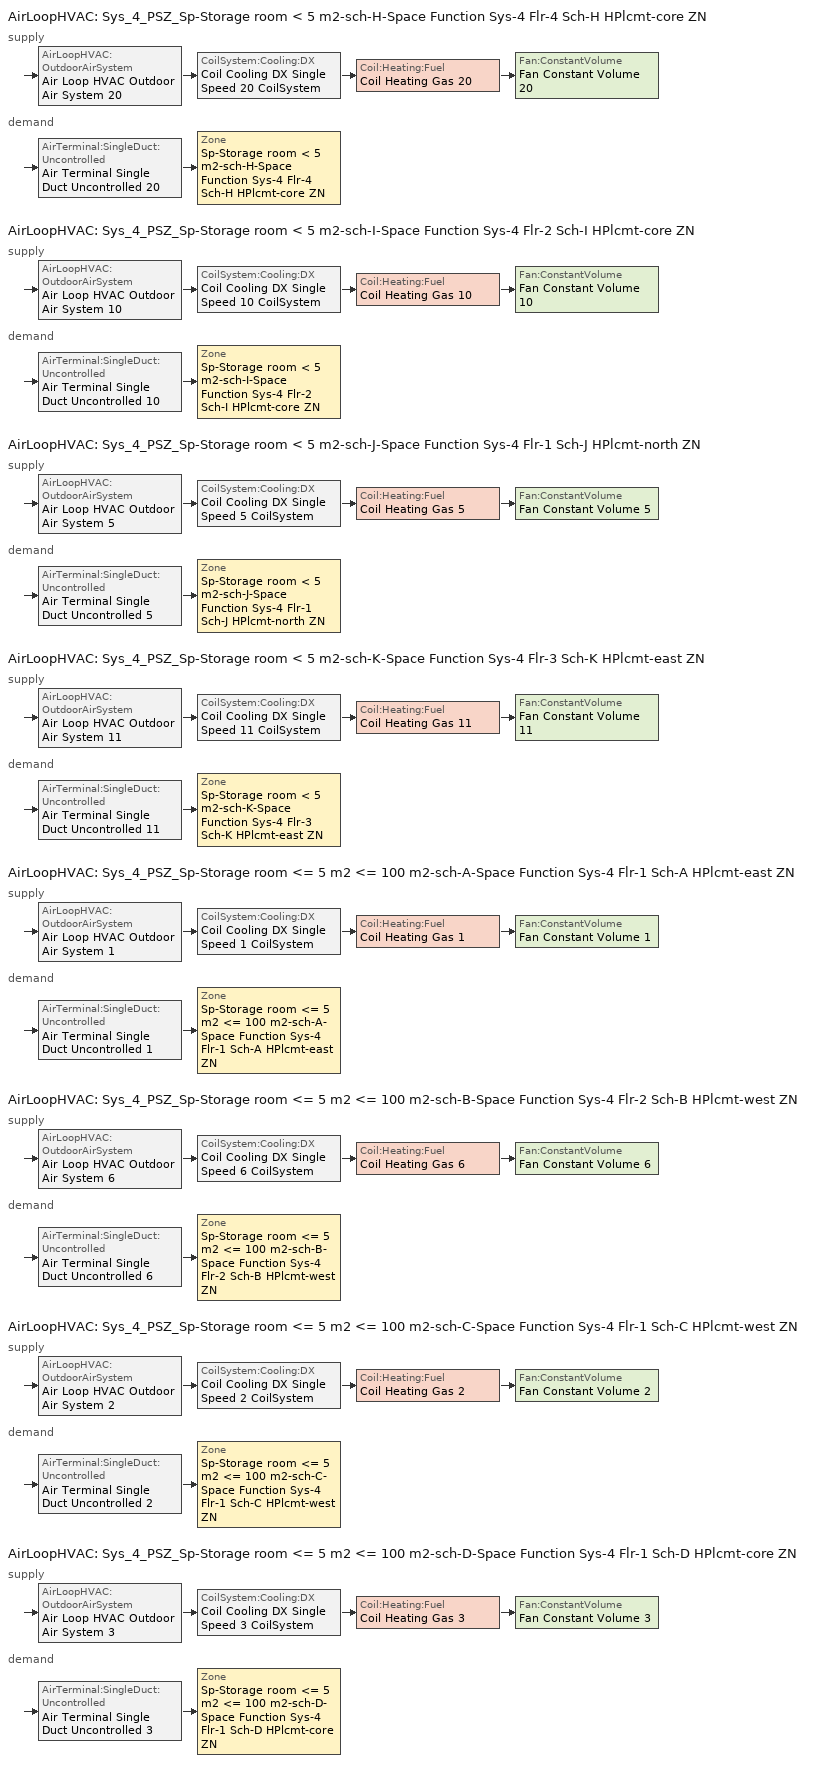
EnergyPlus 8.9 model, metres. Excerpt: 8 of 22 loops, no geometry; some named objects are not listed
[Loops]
AirLoopHVAC 'Sys_4_PSZ_Sp-Storage room < 5 m2-sch-H-Space Function Sys-4 Flr-4 Sch-H HPlcmt-core ZN'
 supply: AirLoopHVAC:OutdoorAirSystem 'Air Loop HVAC Outdoor Air System 20' > CoilSystem:Cooling:DX 'Coil Cooling DX Single Speed 20 CoilSystem' > Coil:Heating:Fuel 'Coil Heating Gas 20' > Fan:ConstantVolume 'Fan Constant Volume 20'
 demand: AirTerminal:SingleDuct:Uncontrolled 'Air Terminal Single Duct Uncontrolled 20' > Zone 'Sp-Storage room < 5 m2-sch-H-Space Function Sys-4 Flr-4 Sch-H HPlcmt-core ZN'
AirLoopHVAC 'Sys_4_PSZ_Sp-Storage room < 5 m2-sch-I-Space Function Sys-4 Flr-2 Sch-I HPlcmt-core ZN'
 supply: AirLoopHVAC:OutdoorAirSystem 'Air Loop HVAC Outdoor Air System 10' > CoilSystem:Cooling:DX 'Coil Cooling DX Single Speed 10 CoilSystem' > Coil:Heating:Fuel 'Coil Heating Gas 10' > Fan:ConstantVolume 'Fan Constant Volume 10'
 demand: AirTerminal:SingleDuct:Uncontrolled 'Air Terminal Single Duct Uncontrolled 10' > Zone 'Sp-Storage room < 5 m2-sch-I-Space Function Sys-4 Flr-2 Sch-I HPlcmt-core ZN'
AirLoopHVAC 'Sys_4_PSZ_Sp-Storage room < 5 m2-sch-J-Space Function Sys-4 Flr-1 Sch-J HPlcmt-north ZN'
 supply: AirLoopHVAC:OutdoorAirSystem 'Air Loop HVAC Outdoor Air System 5' > CoilSystem:Cooling:DX 'Coil Cooling DX Single Speed 5 CoilSystem' > Coil:Heating:Fuel 'Coil Heating Gas 5' > Fan:ConstantVolume 'Fan Constant Volume 5'
 demand: AirTerminal:SingleDuct:Uncontrolled 'Air Terminal Single Duct Uncontrolled 5' > Zone 'Sp-Storage room < 5 m2-sch-J-Space Function Sys-4 Flr-1 Sch-J HPlcmt-north ZN'
AirLoopHVAC 'Sys_4_PSZ_Sp-Storage room < 5 m2-sch-K-Space Function Sys-4 Flr-3 Sch-K HPlcmt-east ZN'
 supply: AirLoopHVAC:OutdoorAirSystem 'Air Loop HVAC Outdoor Air System 11' > CoilSystem:Cooling:DX 'Coil Cooling DX Single Speed 11 CoilSystem' > Coil:Heating:Fuel 'Coil Heating Gas 11' > Fan:ConstantVolume 'Fan Constant Volume 11'
 demand: AirTerminal:SingleDuct:Uncontrolled 'Air Terminal Single Duct Uncontrolled 11' > Zone 'Sp-Storage room < 5 m2-sch-K-Space Function Sys-4 Flr-3 Sch-K HPlcmt-east ZN'
AirLoopHVAC 'Sys_4_PSZ_Sp-Storage room <= 5 m2 <= 100 m2-sch-A-Space Function Sys-4 Flr-1 Sch-A HPlcmt-east ZN'
 supply: AirLoopHVAC:OutdoorAirSystem 'Air Loop HVAC Outdoor Air System 1' > CoilSystem:Cooling:DX 'Coil Cooling DX Single Speed 1 CoilSystem' > Coil:Heating:Fuel 'Coil Heating Gas 1' > Fan:ConstantVolume 'Fan Constant Volume 1'
 demand: AirTerminal:SingleDuct:Uncontrolled 'Air Terminal Single Duct Uncontrolled 1' > Zone 'Sp-Storage room <= 5 m2 <= 100 m2-sch-A-Space Function Sys-4 Flr-1 Sch-A HPlcmt-east ZN'
AirLoopHVAC 'Sys_4_PSZ_Sp-Storage room <= 5 m2 <= 100 m2-sch-B-Space Function Sys-4 Flr-2 Sch-B HPlcmt-west ZN'
 supply: AirLoopHVAC:OutdoorAirSystem 'Air Loop HVAC Outdoor Air System 6' > CoilSystem:Cooling:DX 'Coil Cooling DX Single Speed 6 CoilSystem' > Coil:Heating:Fuel 'Coil Heating Gas 6' > Fan:ConstantVolume 'Fan Constant Volume 6'
 demand: AirTerminal:SingleDuct:Uncontrolled 'Air Terminal Single Duct Uncontrolled 6' > Zone 'Sp-Storage room <= 5 m2 <= 100 m2-sch-B-Space Function Sys-4 Flr-2 Sch-B HPlcmt-west ZN'
AirLoopHVAC 'Sys_4_PSZ_Sp-Storage room <= 5 m2 <= 100 m2-sch-C-Space Function Sys-4 Flr-1 Sch-C HPlcmt-west ZN'
 supply: AirLoopHVAC:OutdoorAirSystem 'Air Loop HVAC Outdoor Air System 2' > CoilSystem:Cooling:DX 'Coil Cooling DX Single Speed 2 CoilSystem' > Coil:Heating:Fuel 'Coil Heating Gas 2' > Fan:ConstantVolume 'Fan Constant Volume 2'
 demand: AirTerminal:SingleDuct:Uncontrolled 'Air Terminal Single Duct Uncontrolled 2' > Zone 'Sp-Storage room <= 5 m2 <= 100 m2-sch-C-Space Function Sys-4 Flr-1 Sch-C HPlcmt-west ZN'
AirLoopHVAC 'Sys_4_PSZ_Sp-Storage room <= 5 m2 <= 100 m2-sch-D-Space Function Sys-4 Flr-1 Sch-D HPlcmt-core ZN'
 supply: AirLoopHVAC:OutdoorAirSystem 'Air Loop HVAC Outdoor Air System 3' > CoilSystem:Cooling:DX 'Coil Cooling DX Single Speed 3 CoilSystem' > Coil:Heating:Fuel 'Coil Heating Gas 3' > Fan:ConstantVolume 'Fan Constant Volume 3'
 demand: AirTerminal:SingleDuct:Uncontrolled 'Air Terminal Single Duct Uncontrolled 3' > Zone 'Sp-Storage room <= 5 m2 <= 100 m2-sch-D-Space Function Sys-4 Flr-1 Sch-D HPlcmt-core ZN'
[ZoneControl:Thermostat] Control Object Type 1=ThermostatSetpoint:DualSetpoint
Name | Zone or ZoneList | Control Type Schedule | Control Name 1
Sp-Storage room < 5 m2-sch-H-Space Function Sys-4 Flr-4 Sch-H HPlcmt-core ZN Thermostat | Sp-Storage room < 5 m2-sch-H-Space Function Sys-4 Flr-4 Sch-H HPlcmt-core ZN | Sp-Storage room < 5 m2-sch-H-Space Function Sys-4 Flr-4 Sch-H HPlcmt-core ZN Thermostat Schedule | Space Function Storage room < 5 m2-sch-H Thermostat 2
Sp-Storage room < 5 m2-sch-I-Space Function Sys-4 Flr-2 Sch-I HPlcmt-core ZN Thermostat | Sp-Storage room < 5 m2-sch-I-Space Function Sys-4 Flr-2 Sch-I HPlcmt-core ZN | Sp-Storage room < 5 m2-sch-I-Space Function Sys-4 Flr-2 Sch-I HPlcmt-core ZN Thermostat Schedule | Space Function Storage room < 5 m2-sch-I Thermostat 2
Sp-Storage room < 5 m2-sch-J-Space Function Sys-4 Flr-1 Sch-J HPlcmt-north ZN Thermostat | Sp-Storage room < 5 m2-sch-J-Space Function Sys-4 Flr-1 Sch-J HPlcmt-north ZN | Sp-Storage room < 5 m2-sch-J-Space Function Sys-4 Flr-1 Sch-J HPlcmt-north ZN Thermostat Schedule | Space Function Storage room < 5 m2-sch-J Thermostat 2
Sp-Storage room < 5 m2-sch-K-Space Function Sys-4 Flr-3 Sch-K HPlcmt-east ZN Thermostat | Sp-Storage room < 5 m2-sch-K-Space Function Sys-4 Flr-3 Sch-K HPlcmt-east ZN | Sp-Storage room < 5 m2-sch-K-Space Function Sys-4 Flr-3 Sch-K HPlcmt-east ZN Thermostat Schedule | Space Function Storage room < 5 m2-sch-K Thermostat 2
Sp-Storage room <= 5 m2 <= 100 m2-sch-A-Space Function Sys-4 Flr-1 Sch-A HPlcmt-east ZN Thermostat | Sp-Storage room <= 5 m2 <= 100 m2-sch-A-Space Function Sys-4 Flr-1 Sch-A HPlcmt-east ZN | Sp-Storage room <= 5 m2 <= 100 m2-sch-A-Space Function Sys-4 Flr-1 Sch-A HPlcmt-east ZN Thermostat Schedule | Space Function Storage room <= 5 m2 <= 100 m2-sch-A Thermostat 2
Sp-Storage room <= 5 m2 <= 100 m2-sch-B-Space Function Sys-4 Flr-2 Sch-B HPlcmt-west ZN Thermostat | Sp-Storage room <= 5 m2 <= 100 m2-sch-B-Space Function Sys-4 Flr-2 Sch-B HPlcmt-west ZN | Sp-Storage room <= 5 m2 <= 100 m2-sch-B-Space Function Sys-4 Flr-2 Sch-B HPlcmt-west ZN Thermostat Schedule | Space Function Storage room <= 5 m2 <= 100 m2-sch-B Thermostat 2
Sp-Storage room <= 5 m2 <= 100 m2-sch-C-Space Function Sys-4 Flr-1 Sch-C HPlcmt-west ZN Thermostat | Sp-Storage room <= 5 m2 <= 100 m2-sch-C-Space Function Sys-4 Flr-1 Sch-C HPlcmt-west ZN | Sp-Storage room <= 5 m2 <= 100 m2-sch-C-Space Function Sys-4 Flr-1 Sch-C HPlcmt-west ZN Thermostat Schedule | Space Function Storage room <= 5 m2 <= 100 m2-sch-C Thermostat 2
Sp-Storage room <= 5 m2 <= 100 m2-sch-D-Space Function Sys-4 Flr-1 Sch-D HPlcmt-core ZN Thermostat | Sp-Storage room <= 5 m2 <= 100 m2-sch-D-Space Function Sys-4 Flr-1 Sch-D HPlcmt-core ZN | Sp-Storage room <= 5 m2 <= 100 m2-sch-D-Space Function Sys-4 Flr-1 Sch-D HPlcmt-core ZN Thermostat Schedule | Space Function Storage room <= 5 m2 <= 100 m2-sch-D Thermostat 2
[ThermostatSetpoint:DualSetpoint]
Name | Heating Setpoint Temperature Schedule | Cooling Setpoint Temperature Schedule
Space Function Storage room < 5 m2-sch-H Thermostat 2 | NECB-H-Thermostat Setpoint-Heating | NECB-H-Thermostat Setpoint-Cooling
Space Function Storage room < 5 m2-sch-I Thermostat 2 | NECB-I-Thermostat Setpoint-Heating | NECB-I-Thermostat Setpoint-Cooling
Space Function Storage room < 5 m2-sch-J Thermostat 2 | NECB-J-Thermostat Setpoint-Heating | NECB-J-Thermostat Setpoint-Cooling
Space Function Storage room < 5 m2-sch-K Thermostat 2 | NECB-K-Thermostat Setpoint-Heating | NECB-K-Thermostat Setpoint-Cooling
Space Function Storage room <= 5 m2 <= 100 m2-sch-A Thermostat 2 | NECB-A-Thermostat Setpoint-Heating | NECB-A-Thermostat Setpoint-Cooling
Space Function Storage room <= 5 m2 <= 100 m2-sch-B Thermostat 2 | NECB-B-Thermostat Setpoint-Heating | NECB-B-Thermostat Setpoint-Cooling
Space Function Storage room <= 5 m2 <= 100 m2-sch-C Thermostat 2 | NECB-C-Thermostat Setpoint-Heating | NECB-C-Thermostat Setpoint-Cooling
Space Function Storage room <= 5 m2 <= 100 m2-sch-D Thermostat 2 | NECB-D-Thermostat Setpoint-Heating | NECB-D-Thermostat Setpoint-Cooling
[AirTerminal:SingleDuct:Uncontrolled] Availability Schedule=Always On Discrete; Maximum Air Flow Rate {m3/s}=AutoSize
Air Terminal Single Duct Uncontrolled 20; Air Terminal Single Duct Uncontrolled 10; Air Terminal Single Duct Uncontrolled 5; Air Terminal Single Duct Uncontrolled 11; Air Terminal Single Duct Uncontrolled 1; Air Terminal Single Duct Uncontrolled 6; Air Terminal Single Duct Uncontrolled 2; Air Terminal Single Duct Uncontrolled 3
[Zone equipment]
Sp-Storage room < 5 m2-sch-H-Space Function Sys-4 Flr-4 Sch-H HPlcmt-core ZN: Air Terminal Single Duct Uncontrolled 20, Zone HVAC Baseboard Convective Water 20
Sp-Storage room < 5 m2-sch-I-Space Function Sys-4 Flr-2 Sch-I HPlcmt-core ZN: Air Terminal Single Duct Uncontrolled 10, Zone HVAC Baseboard Convective Water 10
Sp-Storage room < 5 m2-sch-J-Space Function Sys-4 Flr-1 Sch-J HPlcmt-north ZN: Air Terminal Single Duct Uncontrolled 5, Zone HVAC Baseboard Convective Water 5
Sp-Storage room < 5 m2-sch-K-Space Function Sys-4 Flr-3 Sch-K HPlcmt-east ZN: Air Terminal Single Duct Uncontrolled 11, Zone HVAC Baseboard Convective Water 11
Sp-Storage room <= 5 m2 <= 100 m2-sch-A-Space Function Sys-4 Flr-1 Sch-A HPlcmt-east ZN: Air Terminal Single Duct Uncontrolled 1, Zone HVAC Baseboard Convective Water 1
Sp-Storage room <= 5 m2 <= 100 m2-sch-B-Space Function Sys-4 Flr-2 Sch-B HPlcmt-west ZN: Air Terminal Single Duct Uncontrolled 6, Zone HVAC Baseboard Convective Water 6
Sp-Storage room <= 5 m2 <= 100 m2-sch-C-Space Function Sys-4 Flr-1 Sch-C HPlcmt-west ZN: Air Terminal Single Duct Uncontrolled 2, Zone HVAC Baseboard Convective Water 2
Sp-Storage room <= 5 m2 <= 100 m2-sch-D-Space Function Sys-4 Flr-1 Sch-D HPlcmt-core ZN: Air Terminal Single Duct Uncontrolled 3, Zone HVAC Baseboard Convective Water 3
[Sizing:Zone] Zone Cooling Design Supply Air Temperature Input Method=SupplyAirTemperature; Zone Cooling Design Supply Air Temperature {C}=13; Zone Cooling Design Supply Air Temperature Difference {deltaC}=11.11; Zone Heating Design Supply Air Temperature Input Method=SupplyAirTemperature; Zone Heating Design Supply Air Temperature {C}=43; Zone Heating Design Supply Air Temperature Difference {deltaC}=11.11; Zone Cooling Design Supply Air Humidity Ratio {kgWater/kgDryAir}=0.0085; Zone Heating Design Supply Air Humidity Ratio {kgWater/kgDryAir}=0.008; Zone Heating Sizing Factor=1.3; Zone Cooling Sizing Factor=1.1; Cooling Design Air Flow Method=DesignDay; Cooling Design Air Flow Rate {m3/s}=0; Cooling Minimum Air Flow per Zone Floor Area {m3/s-m2}=0.000762; Cooling Minimum Air Flow {m3/s}=0; Cooling Minimum Air Flow Fraction=0; Heating Design Air Flow Method=DesignDay; Heating Design Air Flow Rate {m3/s}=0; Heating Maximum Air Flow per Zone Floor Area {m3/s-m2}=0.002032; Heating Maximum Air Flow {m3/s}=0.141576; Heating Maximum Air Flow Fraction=0.3; Account for Dedicated Outdoor Air System=No
Name | Design Specification Outdoor Air Object | Design Specification Zone Air Distribution Object
Sp-Storage room < 5 m2-sch-H-Space Function Sys-4 Flr-4 Sch-H HPlcmt-core ZN | Space Function Storage room < 5 m2-sch-H Ventilation | Sp-Storage room < 5 m2-sch-H-Space Function Sys-4 Flr-4 Sch-H HPlcmt-core ZN Design Spec Zone Air Dist
Sp-Storage room < 5 m2-sch-I-Space Function Sys-4 Flr-2 Sch-I HPlcmt-core ZN | Space Function Storage room < 5 m2-sch-I Ventilation | Sp-Storage room < 5 m2-sch-I-Space Function Sys-4 Flr-2 Sch-I HPlcmt-core ZN Design Spec Zone Air Dist
Sp-Storage room < 5 m2-sch-J-Space Function Sys-4 Flr-1 Sch-J HPlcmt-north ZN | Space Function Storage room < 5 m2-sch-J Ventilation | Sp-Storage room < 5 m2-sch-J-Space Function Sys-4 Flr-1 Sch-J HPlcmt-north ZN Design Spec Zone Air Dist
Sp-Storage room < 5 m2-sch-K-Space Function Sys-4 Flr-3 Sch-K HPlcmt-east ZN | Space Function Storage room < 5 m2-sch-K Ventilation | Sp-Storage room < 5 m2-sch-K-Space Function Sys-4 Flr-3 Sch-K HPlcmt-east ZN Design Spec Zone Air Dist
Sp-Storage room <= 5 m2 <= 100 m2-sch-A-Space Function Sys-4 Flr-1 Sch-A HPlcmt-east ZN | Space Function Storage room <= 5 m2 <= 100 m2-sch-A Ventilation | Sp-Storage room <= 5 m2 <= 100 m2-sch-A-Space Function Sys-4 Flr-1 Sch-A HPlcmt-east ZN Design Spec Zone Air Dist
Sp-Storage room <= 5 m2 <= 100 m2-sch-B-Space Function Sys-4 Flr-2 Sch-B HPlcmt-west ZN | Space Function Storage room <= 5 m2 <= 100 m2-sch-B Ventilation | Sp-Storage room <= 5 m2 <= 100 m2-sch-B-Space Function Sys-4 Flr-2 Sch-B HPlcmt-west ZN Design Spec Zone Air Dist
Sp-Storage room <= 5 m2 <= 100 m2-sch-C-Space Function Sys-4 Flr-1 Sch-C HPlcmt-west ZN | Space Function Storage room <= 5 m2 <= 100 m2-sch-C Ventilation | Sp-Storage room <= 5 m2 <= 100 m2-sch-C-Space Function Sys-4 Flr-1 Sch-C HPlcmt-west ZN Design Spec Zone Air Dist
Sp-Storage room <= 5 m2 <= 100 m2-sch-D-Space Function Sys-4 Flr-1 Sch-D HPlcmt-core ZN | Space Function Storage room <= 5 m2 <= 100 m2-sch-D Ventilation | Sp-Storage room <= 5 m2 <= 100 m2-sch-D-Space Function Sys-4 Flr-1 Sch-D HPlcmt-core ZN Design Spec Zone Air Dist
[DesignSpecification:ZoneAirDistribution] Zone Air Distribution Effectiveness in Cooling Mode=1; Zone Air Distribution Effectiveness in Heating Mode=1
Sp-Storage room < 5 m2-sch-H-Space Function Sys-4 Flr-4 Sch-H HPlcmt-core ZN Design Spec Zone Air Dist; Sp-Storage room < 5 m2-sch-I-Space Function Sys-4 Flr-2 Sch-I HPlcmt-core ZN Design Spec Zone Air Dist; Sp-Storage room < 5 m2-sch-J-Space Function Sys-4 Flr-1 Sch-J HPlcmt-north ZN Design Spec Zone Air Dist; Sp-Storage room < 5 m2-sch-K-Space Function Sys-4 Flr-3 Sch-K HPlcmt-east ZN Design Spec Zone Air Dist; Sp-Storage room <= 5 m2 <= 100 m2-sch-A-Space Function Sys-4 Flr-1 Sch-A HPlcmt-east ZN Design Spec Zone Air Dist; Sp-Storage room <= 5 m2 <= 100 m2-sch-B-Space Function Sys-4 Flr-2 Sch-B HPlcmt-west ZN Design Spec Zone Air Dist; Sp-Storage room <= 5 m2 <= 100 m2-sch-C-Space Function Sys-4 Flr-1 Sch-C HPlcmt-west ZN Design Spec Zone Air Dist; Sp-Storage room <= 5 m2 <= 100 m2-sch-D-Space Function Sys-4 Flr-1 Sch-D HPlcmt-core ZN Design Spec Zone Air Dist
[Controller:MechanicalVentilation] Availability Schedule=Always On Discrete; Demand Controlled Ventilation=No; System Outdoor Air Method=ZoneSum
Name | Zone Name 1 | Design Specification Outdoor Air Object Name 1 | Design Specification Zone Air Distribution Object Name 1
Controller Mechanical Ventilation 20 | Sp-Storage room < 5 m2-sch-H-Space Function Sys-4 Flr-4 Sch-H HPlcmt-core ZN | Space Function Storage room < 5 m2-sch-H Ventilation | Sp-Storage room < 5 m2-sch-H-Space Function Sys-4 Flr-4 Sch-H HPlcmt-core ZN Design Spec Zone Air Dist
Controller Mechanical Ventilation 10 | Sp-Storage room < 5 m2-sch-I-Space Function Sys-4 Flr-2 Sch-I HPlcmt-core ZN | Space Function Storage room < 5 m2-sch-I Ventilation | Sp-Storage room < 5 m2-sch-I-Space Function Sys-4 Flr-2 Sch-I HPlcmt-core ZN Design Spec Zone Air Dist
Controller Mechanical Ventilation 5 | Sp-Storage room < 5 m2-sch-J-Space Function Sys-4 Flr-1 Sch-J HPlcmt-north ZN | Space Function Storage room < 5 m2-sch-J Ventilation | Sp-Storage room < 5 m2-sch-J-Space Function Sys-4 Flr-1 Sch-J HPlcmt-north ZN Design Spec Zone Air Dist
Controller Mechanical Ventilation 11 | Sp-Storage room < 5 m2-sch-K-Space Function Sys-4 Flr-3 Sch-K HPlcmt-east ZN | Space Function Storage room < 5 m2-sch-K Ventilation | Sp-Storage room < 5 m2-sch-K-Space Function Sys-4 Flr-3 Sch-K HPlcmt-east ZN Design Spec Zone Air Dist
Controller Mechanical Ventilation 1 | Sp-Storage room <= 5 m2 <= 100 m2-sch-A-Space Function Sys-4 Flr-1 Sch-A HPlcmt-east ZN | Space Function Storage room <= 5 m2 <= 100 m2-sch-A Ventilation | Sp-Storage room <= 5 m2 <= 100 m2-sch-A-Space Function Sys-4 Flr-1 Sch-A HPlcmt-east ZN Design Spec Zone Air Dist
Controller Mechanical Ventilation 6 | Sp-Storage room <= 5 m2 <= 100 m2-sch-B-Space Function Sys-4 Flr-2 Sch-B HPlcmt-west ZN | Space Function Storage room <= 5 m2 <= 100 m2-sch-B Ventilation | Sp-Storage room <= 5 m2 <= 100 m2-sch-B-Space Function Sys-4 Flr-2 Sch-B HPlcmt-west ZN Design Spec Zone Air Dist
Controller Mechanical Ventilation 2 | Sp-Storage room <= 5 m2 <= 100 m2-sch-C-Space Function Sys-4 Flr-1 Sch-C HPlcmt-west ZN | Space Function Storage room <= 5 m2 <= 100 m2-sch-C Ventilation | Sp-Storage room <= 5 m2 <= 100 m2-sch-C-Space Function Sys-4 Flr-1 Sch-C HPlcmt-west ZN Design Spec Zone Air Dist
Controller Mechanical Ventilation 3 | Sp-Storage room <= 5 m2 <= 100 m2-sch-D-Space Function Sys-4 Flr-1 Sch-D HPlcmt-core ZN | Space Function Storage room <= 5 m2 <= 100 m2-sch-D Ventilation | Sp-Storage room <= 5 m2 <= 100 m2-sch-D-Space Function Sys-4 Flr-1 Sch-D HPlcmt-core ZN Design Spec Zone Air Dist
[DesignSpecification:OutdoorAir] Outdoor Air Method=Sum; Outdoor Air Flow per Person {m3/s-person}=0; Outdoor Air Flow per Zone Floor Area {m3/s-m2}=0.0003556; Outdoor Air Flow per Zone {m3/s}=0; Outdoor Air Flow Air Changes per Hour {1/hr}=0
Space Function Storage room < 5 m2-sch-H Ventilation; Space Function Storage room < 5 m2-sch-I Ventilation; Space Function Storage room < 5 m2-sch-J Ventilation; Space Function Storage room < 5 m2-sch-K Ventilation; Space Function Storage room <= 5 m2 <= 100 m2-sch-A Ventilation; Space Function Storage room <= 5 m2 <= 100 m2-sch-B Ventilation; Space Function Storage room <= 5 m2 <= 100 m2-sch-C Ventilation; Space Function Storage room <= 5 m2 <= 100 m2-sch-D Ventilation
[AirLoopHVAC] Design Supply Air Flow Rate {m3/s}=AutoSize
Sys_4_PSZ_Sp-Storage room < 5 m2-sch-H-Space Function Sys-4 Flr-4 Sch-H HPlcmt-core ZN; Sys_4_PSZ_Sp-Storage room < 5 m2-sch-I-Space Function Sys-4 Flr-2 Sch-I HPlcmt-core ZN; Sys_4_PSZ_Sp-Storage room < 5 m2-sch-J-Space Function Sys-4 Flr-1 Sch-J HPlcmt-north ZN; Sys_4_PSZ_Sp-Storage room < 5 m2-sch-K-Space Function Sys-4 Flr-3 Sch-K HPlcmt-east ZN; Sys_4_PSZ_Sp-Storage room <= 5 m2 <= 100 m2-sch-A-Space Function Sys-4 Flr-1 Sch-A HPlcmt-east ZN; Sys_4_PSZ_Sp-Storage room <= 5 m2 <= 100 m2-sch-B-Space Function Sys-4 Flr-2 Sch-B HPlcmt-west ZN; Sys_4_PSZ_Sp-Storage room <= 5 m2 <= 100 m2-sch-C-Space Function Sys-4 Flr-1 Sch-C HPlcmt-west ZN; Sys_4_PSZ_Sp-Storage room <= 5 m2 <= 100 m2-sch-D-Space Function Sys-4 Flr-1 Sch-D HPlcmt-core ZN
[Sizing:System] Type of Load to Size On=Sensible; Design Outdoor Air Flow Rate {m3/s}=Autosize; Central Heating Maximum System Air Flow Ratio=1; Preheat Design Temperature {C}=7; Preheat Design Humidity Ratio {kgWater/kgDryAir}=0.008; Precool Design Temperature {C}=13; Precool Design Humidity Ratio {kgWater/kgDryAir}=0.008; Central Cooling Design Supply Air Temperature {C}=13; Central Heating Design Supply Air Temperature {C}=43; Type of Zone Sum to Use=NonCoincident; 100% Outdoor Air in Cooling=No; 100% Outdoor Air in Heating=No; Central Cooling Design Supply Air Humidity Ratio {kgWater/kgDryAir}=0.0085; Central Heating Design Supply Air Humidity Ratio {kgWater/kgDryAir}=0.008; Cooling Supply Air Flow Rate Method=DesignDay; Cooling Supply Air Flow Rate {m3/s}=0; Cooling Supply Air Flow Rate Per Floor Area {m3/s-m2}=0.00996765; Cooling Fraction of Autosized Cooling Supply Air Flow Rate=1; Cooling Supply Air Flow Rate Per Unit Cooling Capacity {m3/s-W}=3.94755e-05; Heating Supply Air Flow Rate Method=DesignDay; Heating Supply Air Flow Rate {m3/s}=0; Heating Supply Air Flow Rate Per Floor Area {m3/s-m2}=0.00996765; Heating Fraction of Autosized Heating Supply Air Flow Rate=1; Heating Fraction of Autosized Cooling Supply Air Flow Rate=1; Heating Supply Air Flow Rate Per Unit Heating Capacity {m3/s-W}=3.15882e-05; System Outdoor Air Method=ZoneSum; Zone Maximum Outdoor Air Fraction=1; Cooling Design Capacity Method=CoolingDesignCapacity; Cooling Design Capacity {W}=Autosize; Cooling Design Capacity Per Floor Area {W/m2}=234.7; Fraction of Autosized Cooling Design Capacity=1; Heating Design Capacity Method=HeatingDesignCapacity; Heating Design Capacity {W}=Autosize; Heating Design Capacity Per Floor Area {W/m2}=157; Fraction of Autosized Heating Design Capacity=1; Central Cooling Capacity Control Method=OnOff
Sys_4_PSZ_Sp-Storage room < 5 m2-sch-H-Space Function Sys-4 Flr-4 Sch-H HPlcmt-core ZN; Sys_4_PSZ_Sp-Storage room < 5 m2-sch-I-Space Function Sys-4 Flr-2 Sch-I HPlcmt-core ZN; Sys_4_PSZ_Sp-Storage room < 5 m2-sch-J-Space Function Sys-4 Flr-1 Sch-J HPlcmt-north ZN; Sys_4_PSZ_Sp-Storage room < 5 m2-sch-K-Space Function Sys-4 Flr-3 Sch-K HPlcmt-east ZN; Sys_4_PSZ_Sp-Storage room <= 5 m2 <= 100 m2-sch-A-Space Function Sys-4 Flr-1 Sch-A HPlcmt-east ZN; Sys_4_PSZ_Sp-Storage room <= 5 m2 <= 100 m2-sch-B-Space Function Sys-4 Flr-2 Sch-B HPlcmt-west ZN; Sys_4_PSZ_Sp-Storage room <= 5 m2 <= 100 m2-sch-C-Space Function Sys-4 Flr-1 Sch-C HPlcmt-west ZN; Sys_4_PSZ_Sp-Storage room <= 5 m2 <= 100 m2-sch-D-Space Function Sys-4 Flr-1 Sch-D HPlcmt-core ZN
[Controller:OutdoorAir] Minimum Outdoor Air Flow Rate {m3/s}=Autosize; Maximum Outdoor Air Flow Rate {m3/s}=Autosize; Economizer Control Type=NoEconomizer; Economizer Control Action Type=ModulateFlow; Economizer Maximum Limit Dry-Bulb Temperature {C}=28; Economizer Maximum Limit Enthalpy {J/kg}=64000; Economizer Minimum Limit Dry-Bulb Temperature {C}=-100; Lockout Type=NoLockout; Minimum Limit Type=FixedMinimum; High Humidity Control=No; Control High Indoor Humidity Based on Outdoor Humidity Ratio=Yes; Heat Recovery Bypass Control Type=BypassWhenWithinEconomizerLimits
Name | Mechanical Ventilation Controller
Controller Outdoor Air 20 | Controller Mechanical Ventilation 20
Controller Outdoor Air 10 | Controller Mechanical Ventilation 10
Controller Outdoor Air 5 | Controller Mechanical Ventilation 5
Controller Outdoor Air 11 | Controller Mechanical Ventilation 11
Controller Outdoor Air 1 | Controller Mechanical Ventilation 1
Controller Outdoor Air 6 | Controller Mechanical Ventilation 6
Controller Outdoor Air 2 | Controller Mechanical Ventilation 2
Controller Outdoor Air 3 | Controller Mechanical Ventilation 3
[SetpointManager:MixedAir] Control Variable=Temperature
Node 289 OS Default SPM; Node 288 OS Default SPM; Node 287 OS Default SPM; Node 159 OS Default SPM; Node 158 OS Default SPM; Node 157 OS Default SPM; Node 94 OS Default SPM; Node 93 OS Default SPM; Node 92 OS Default SPM; Node 172 OS Default SPM; Node 171 OS Default SPM; Node 170 OS Default SPM; Node 43 OS Default SPM; Node 42 OS Default SPM; Node 41 OS Default SPM; Node 107 OS Default SPM; Node 106 OS Default SPM; Node 105 OS Default SPM; Node 55 OS Default SPM; Node 54 OS Default SPM; Node 53 OS Default SPM; Node 68 OS Default SPM; Node 67 OS Default SPM; Node 66 OS Default SPM
[CoilSystem:Cooling:DX] Availability Schedule=Always On Discrete
Name | Cooling Coil
Coil Cooling DX Single Speed 20 CoilSystem | Coil Cooling DX Single Speed 20
Coil Cooling DX Single Speed 10 CoilSystem | Coil Cooling DX Single Speed 10
Coil Cooling DX Single Speed 5 CoilSystem | Coil Cooling DX Single Speed 5
Coil Cooling DX Single Speed 11 CoilSystem | Coil Cooling DX Single Speed 11
Coil Cooling DX Single Speed 1 CoilSystem | Coil Cooling DX Single Speed 1
Coil Cooling DX Single Speed 6 CoilSystem | Coil Cooling DX Single Speed 6
Coil Cooling DX Single Speed 2 CoilSystem | Coil Cooling DX Single Speed 2
Coil Cooling DX Single Speed 3 CoilSystem | Coil Cooling DX Single Speed 3
[Coil:Cooling:DX:SingleSpeed] Availability Schedule=Always On Discrete; Gross Rated Total Cooling Capacity {W}=Autosize; Gross Rated Sensible Heat Ratio=Autosize; Gross Rated Cooling COP {W/W}=3; Rated Air Flow Rate {m3/s}=Autosize; Rated Evaporator Fan Power Per Volume Flow Rate {W/(m3/s)}=773.3; Condenser Type=AirCooled; Evaporative Condenser Effectiveness=0; Evaporative Condenser Air Flow Rate {m3/s}=Autosize; Evaporative Condenser Pump Rated Power Consumption {W}=Autosize; Crankcase Heater Capacity {W}=0; Maximum Outdoor Dry-Bulb Temperature for Crankcase Heater Operation {C}=0; Basin Heater Capacity {W/K}=0; Basin Heater Setpoint Temperature {C}=10
Name | Total Cooling Capacity Function of Temperature Curve | Total Cooling Capacity Function of Flow Fraction Curve | Energy Input Ratio Function of Temperature Curve | Energy Input Ratio Function of Flow Fraction Curve | Part Load Fraction Correlation Curve
Coil Cooling DX Single Speed 20 | Curve Biquadratic 39 | Curve Quadratic 39 | Curve Biquadratic 40 | Curve Quadratic 40 | Curve Cubic 20
Coil Cooling DX Single Speed 10 | Curve Biquadratic 19 | Curve Quadratic 19 | Curve Biquadratic 20 | Curve Quadratic 20 | Curve Cubic 10
Coil Cooling DX Single Speed 5 | Curve Biquadratic 9 | Curve Quadratic 9 | Curve Biquadratic 10 | Curve Quadratic 10 | Curve Cubic 5
Coil Cooling DX Single Speed 11 | Curve Biquadratic 21 | Curve Quadratic 21 | Curve Biquadratic 22 | Curve Quadratic 22 | Curve Cubic 11
Coil Cooling DX Single Speed 1 | Curve Biquadratic 1 | Curve Quadratic 1 | Curve Biquadratic 2 | Curve Quadratic 2 | Curve Cubic 1
Coil Cooling DX Single Speed 6 | Curve Biquadratic 11 | Curve Quadratic 11 | Curve Biquadratic 12 | Curve Quadratic 12 | Curve Cubic 6
Coil Cooling DX Single Speed 2 | Curve Biquadratic 3 | Curve Quadratic 3 | Curve Biquadratic 4 | Curve Quadratic 4 | Curve Cubic 2
Coil Cooling DX Single Speed 3 | Curve Biquadratic 5 | Curve Quadratic 5 | Curve Biquadratic 6 | Curve Quadratic 6 | Curve Cubic 3
[Coil:Heating:Fuel] Availability Schedule=Always On Discrete; Fuel Type=NaturalGas; Burner Efficiency=0.8; Nominal Capacity {W}=AutoSize; Parasitic Electric Load {W}=0; Parasitic Fuel Load {W}=0
Coil Heating Gas 20; Coil Heating Gas 10; Coil Heating Gas 5; Coil Heating Gas 11; Coil Heating Gas 1; Coil Heating Gas 6; Coil Heating Gas 2; Coil Heating Gas 3
[Fan:ConstantVolume] Availability Schedule=Always On Discrete; Fan Total Efficiency=0.7; Pressure Rise {Pa}=250; Maximum Flow Rate {m3/s}=AutoSize; Motor Efficiency=0.9; Motor In Airstream Fraction=1
Fan Constant Volume 20; Fan Constant Volume 10; Fan Constant Volume 5; Fan Constant Volume 11; Fan Constant Volume 1; Fan Constant Volume 6; Fan Constant Volume 2; Fan Constant Volume 3
[SetpointManager:SingleZone:Reheat] Control Variable=Temperature; Minimum Supply Air Temperature {C}=13; Maximum Supply Air Temperature {C}=43
Name | Control Zone
Setpoint Manager Single Zone Reheat 20 | Sp-Storage room < 5 m2-sch-H-Space Function Sys-4 Flr-4 Sch-H HPlcmt-core ZN
Setpoint Manager Single Zone Reheat 10 | Sp-Storage room < 5 m2-sch-I-Space Function Sys-4 Flr-2 Sch-I HPlcmt-core ZN
Setpoint Manager Single Zone Reheat 5 | Sp-Storage room < 5 m2-sch-J-Space Function Sys-4 Flr-1 Sch-J HPlcmt-north ZN
Setpoint Manager Single Zone Reheat 11 | Sp-Storage room < 5 m2-sch-K-Space Function Sys-4 Flr-3 Sch-K HPlcmt-east ZN
Setpoint Manager Single Zone Reheat 1 | Sp-Storage room <= 5 m2 <= 100 m2-sch-A-Space Function Sys-4 Flr-1 Sch-A HPlcmt-east ZN
Setpoint Manager Single Zone Reheat 6 | Sp-Storage room <= 5 m2 <= 100 m2-sch-B-Space Function Sys-4 Flr-2 Sch-B HPlcmt-west ZN
Setpoint Manager Single Zone Reheat 2 | Sp-Storage room <= 5 m2 <= 100 m2-sch-C-Space Function Sys-4 Flr-1 Sch-C HPlcmt-west ZN
Setpoint Manager Single Zone Reheat 3 | Sp-Storage room <= 5 m2 <= 100 m2-sch-D-Space Function Sys-4 Flr-1 Sch-D HPlcmt-core ZN
[Schedule:Compact]
Sp-Storage room < 5 m2-sch-H-Space Function Sys-4 Flr-4 Sch-H HPlcmt-core ZN Thermostat Schedule; Sp-Storage room < 5 m2-sch-I-Space Function Sys-4 Flr-2 Sch-I HPlcmt-core ZN Thermostat Schedule; Sp-Storage room < 5 m2-sch-J-Space Function Sys-4 Flr-1 Sch-J HPlcmt-north ZN Thermostat Schedule; Sp-Storage room < 5 m2-sch-K-Space Function Sys-4 Flr-3 Sch-K HPlcmt-east ZN Thermostat Schedule; Sp-Storage room <= 5 m2 <= 100 m2-sch-A-Space Function Sys-4 Flr-1 Sch-A HPlcmt-east ZN Thermostat Schedule; Sp-Storage room <= 5 m2 <= 100 m2-sch-B-Space Function Sys-4 Flr-2 Sch-B HPlcmt-west ZN Thermostat Schedule; Sp-Storage room <= 5 m2 <= 100 m2-sch-C-Space Function Sys-4 Flr-1 Sch-C HPlcmt-west ZN Thermostat Schedule; Sp-Storage room <= 5 m2 <= 100 m2-sch-D-Space Function Sys-4 Flr-1 Sch-D HPlcmt-core ZN Thermostat Schedule: Through: 12/31, For: AllDays, Until: 24:00, 4
[Schedule:Day:Interval]
NECB-K-Thermostat Setpoint-Heating Sun|Hol Day; NECB-K-Thermostat Setpoint-Heating Default|Wkdy Day; NECB-K-Thermostat Setpoint-Heating Sat Day; NECB-K-Thermostat Setpoint-Heating Default: No, 24:00, 5
NECB-K-Thermostat Setpoint-Cooling Sun|Hol Day; NECB-K-Thermostat Setpoint-Cooling Default|Wkdy Day; NECB-K-Thermostat Setpoint-Cooling Sat Day; NECB-K-Thermostat Setpoint-Cooling Default; NECB-A-Thermostat Setpoint-Cooling Sun|Hol Day; NECB-A-Thermostat Setpoint-Cooling Sat Day; NECB-D-Thermostat Setpoint-Cooling Sun|Hol Day; NECB-D-Thermostat Setpoint-Cooling Sat Day: No, 24:00, 35
NECB-A-Thermostat Setpoint-Heating Sun|Hol Day; NECB-A-Thermostat Setpoint-Heating Sat Day; NECB-D-Thermostat Setpoint-Heating Sun|Hol Day; NECB-D-Thermostat Setpoint-Heating Sat Day: No, 24:00, 18
NECB-A-Thermostat Setpoint-Heating Default|Wkdy Day; NECB-A-Thermostat Setpoint-Heating Default: No, 06:00, 18, 07:00, 20, 21:00, 22, 24:00, 18
NECB-A-Thermostat Setpoint-Cooling Default|Wkdy Day; NECB-A-Thermostat Setpoint-Cooling Default: No, 06:00, 35, 21:00, 24, 24:00, 35
NECB-B-Thermostat Setpoint-Heating Sun|Hol Day: No, 01:00, 18, 02:00, 22, 09:00, 18, 10:00, 20, 23:00, 22, 24:00, 18
NECB-B-Thermostat Setpoint-Heating Default|Wkdy Day; NECB-B-Thermostat Setpoint-Heating Sat Day; NECB-B-Thermostat Setpoint-Heating Default: No, 02:00, 22, 08:00, 18, 09:00, 20, 24:00, 22
NECB-B-Thermostat Setpoint-Cooling Sun|Hol Day: No, 09:00, 35, 23:00, 24, 24:00, 35
NECB-B-Thermostat Setpoint-Cooling Default|Wkdy Day; NECB-B-Thermostat Setpoint-Cooling Sat Day; NECB-B-Thermostat Setpoint-Cooling Default: No, 01:00, 24, 08:00, 35, 24:00, 24
NECB-C-Thermostat Setpoint-Heating Sun|Hol Day: No, 09:00, 18, 10:00, 20, 19:00, 22, 24:00, 18
NECB-C-Thermostat Setpoint-Heating Default|Wkdy Day; NECB-C-Thermostat Setpoint-Heating Sat Day; NECB-C-Thermostat Setpoint-Heating Default: No, 07:00, 18, 08:00, 20, 21:00, 22, 24:00, 18
NECB-C-Thermostat Setpoint-Cooling Sun|Hol Day: No, 07:00, 35, 19:00, 24, 24:00, 35
NECB-C-Thermostat Setpoint-Cooling Default|Wkdy Day; NECB-C-Thermostat Setpoint-Cooling Sat Day; NECB-C-Thermostat Setpoint-Cooling Default: No, 07:00, 35, 21:00, 24, 24:00, 35
NECB-D-Thermostat Setpoint-Heating Default|Wkdy Day; NECB-D-Thermostat Setpoint-Heating Default: No, 07:00, 18, 08:00, 20, 23:00, 22, 24:00, 18
NECB-D-Thermostat Setpoint-Cooling Default|Wkdy Day; NECB-D-Thermostat Setpoint-Cooling Default: No, 07:00, 35, 23:00, 24, 24:00, 35
NECB-H-Thermostat Setpoint-Heating Sun|Hol Day; NECB-H-Thermostat Setpoint-Heating Default|Wkdy Day; NECB-H-Thermostat Setpoint-Heating Sat Day; NECB-H-Thermostat Setpoint-Heating Default: No, 01:00, 22, 07:00, 18, 08:00, 20, 24:00, 22
NECB-H-Thermostat Setpoint-Cooling Sun|Hol Day; NECB-H-Thermostat Setpoint-Cooling Default|Wkdy Day; NECB-H-Thermostat Setpoint-Cooling Sat Day; NECB-H-Thermostat Setpoint-Cooling Default; NECB-J-Thermostat Setpoint-Cooling Sun|Hol Day; NECB-J-Thermostat Setpoint-Cooling Default|Wkdy Day; NECB-J-Thermostat Setpoint-Cooling Sat Day; NECB-J-Thermostat Setpoint-Cooling Default: No, 24:00, 24
NECB-I-Thermostat Setpoint-Heating Sun|Hol Day: No, 07:00, 18, 08:00, 20, 14:00, 22, 24:00, 18
NECB-I-Thermostat Setpoint-Heating Default|Wkdy Day; NECB-I-Thermostat Setpoint-Heating Default: No, 14:00, 18, 15:00, 20, 24:00, 22
NECB-I-Thermostat Setpoint-Heating Sat Day: No, 10:00, 18, 11:00, 20, 24:00, 22
NECB-I-Thermostat Setpoint-Cooling Sun|Hol Day: No, 07:00, 35, 14:00, 24, 24:00, 35
NECB-I-Thermostat Setpoint-Cooling Default|Wkdy Day; NECB-I-Thermostat Setpoint-Cooling Default: No, 14:00, 35, 24:00, 24
NECB-I-Thermostat Setpoint-Cooling Sat Day: No, 10:00, 35, 24:00, 24
NECB-J-Thermostat Setpoint-Heating Sun|Hol Day; NECB-J-Thermostat Setpoint-Heating Default|Wkdy Day; NECB-J-Thermostat Setpoint-Heating Sat Day; NECB-J-Thermostat Setpoint-Heating Default: No, 24:00, 22
[Schedule:Week:Daily]
NECB-K-Thermostat Setpoint-Heating Week Rule - Jan1-Dec31: NECB-K-Thermostat Setpoint-Heating Sun|Hol Day, NECB-K-Thermostat Setpoint-Heating Default|Wkdy Day, NECB-K-Thermostat Setpoint-Heating Default|Wkdy Day, NECB-K-Thermostat Setpoint-Heating Default|Wkdy Day, NECB-K-Thermostat Setpoint-Heating Default|Wkdy Day, NECB-K-Thermostat Setpoint-Heating Default|Wkdy Day, NECB-K-Thermostat Setpoint-Heating Sat Day, NECB-K-Thermostat Setpoint-Heating Default, NECB-K-Thermostat Setpoint-Heating Default, NECB-K-Thermostat Setpoint-Heating Default, NECB-K-Thermostat Setpoint-Heating Default, NECB-K-Thermostat Setpoint-Heating Default
NECB-K-Thermostat Setpoint-Cooling Week Rule - Jan1-Dec31: NECB-K-Thermostat Setpoint-Cooling Sun|Hol Day, NECB-K-Thermostat Setpoint-Cooling Default|Wkdy Day, NECB-K-Thermostat Setpoint-Cooling Default|Wkdy Day, NECB-K-Thermostat Setpoint-Cooling Default|Wkdy Day, NECB-K-Thermostat Setpoint-Cooling Default|Wkdy Day, NECB-K-Thermostat Setpoint-Cooling Default|Wkdy Day, NECB-K-Thermostat Setpoint-Cooling Sat Day, NECB-K-Thermostat Setpoint-Cooling Default, NECB-K-Thermostat Setpoint-Cooling Default, NECB-K-Thermostat Setpoint-Cooling Default, NECB-K-Thermostat Setpoint-Cooling Default, NECB-K-Thermostat Setpoint-Cooling Default
NECB-A-Thermostat Setpoint-Heating Week Rule - Jan1-Dec31: NECB-A-Thermostat Setpoint-Heating Sun|Hol Day, NECB-A-Thermostat Setpoint-Heating Default|Wkdy Day, NECB-A-Thermostat Setpoint-Heating Default|Wkdy Day, NECB-A-Thermostat Setpoint-Heating Default|Wkdy Day, NECB-A-Thermostat Setpoint-Heating Default|Wkdy Day, NECB-A-Thermostat Setpoint-Heating Default|Wkdy Day, NECB-A-Thermostat Setpoint-Heating Sat Day, NECB-A-Thermostat Setpoint-Heating Default, NECB-A-Thermostat Setpoint-Heating Default, NECB-A-Thermostat Setpoint-Heating Default, NECB-A-Thermostat Setpoint-Heating Default, NECB-A-Thermostat Setpoint-Heating Default
NECB-A-Thermostat Setpoint-Cooling Week Rule - Jan1-Dec31: NECB-A-Thermostat Setpoint-Cooling Sun|Hol Day, NECB-A-Thermostat Setpoint-Cooling Default|Wkdy Day, NECB-A-Thermostat Setpoint-Cooling Default|Wkdy Day, NECB-A-Thermostat Setpoint-Cooling Default|Wkdy Day, NECB-A-Thermostat Setpoint-Cooling Default|Wkdy Day, NECB-A-Thermostat Setpoint-Cooling Default|Wkdy Day, NECB-A-Thermostat Setpoint-Cooling Sat Day, NECB-A-Thermostat Setpoint-Cooling Default, NECB-A-Thermostat Setpoint-Cooling Default, NECB-A-Thermostat Setpoint-Cooling Default, NECB-A-Thermostat Setpoint-Cooling Default, NECB-A-Thermostat Setpoint-Cooling Default
NECB-B-Thermostat Setpoint-Heating Week Rule - Jan1-Dec31: NECB-B-Thermostat Setpoint-Heating Sun|Hol Day, NECB-B-Thermostat Setpoint-Heating Default|Wkdy Day, NECB-B-Thermostat Setpoint-Heating Default|Wkdy Day, NECB-B-Thermostat Setpoint-Heating Default|Wkdy Day, NECB-B-Thermostat Setpoint-Heating Default|Wkdy Day, NECB-B-Thermostat Setpoint-Heating Default|Wkdy Day, NECB-B-Thermostat Setpoint-Heating Sat Day, NECB-B-Thermostat Setpoint-Heating Default, NECB-B-Thermostat Setpoint-Heating Default, NECB-B-Thermostat Setpoint-Heating Default, NECB-B-Thermostat Setpoint-Heating Default, NECB-B-Thermostat Setpoint-Heating Default
NECB-B-Thermostat Setpoint-Cooling Week Rule - Jan1-Dec31: NECB-B-Thermostat Setpoint-Cooling Sun|Hol Day, NECB-B-Thermostat Setpoint-Cooling Default|Wkdy Day, NECB-B-Thermostat Setpoint-Cooling Default|Wkdy Day, NECB-B-Thermostat Setpoint-Cooling Default|Wkdy Day, NECB-B-Thermostat Setpoint-Cooling Default|Wkdy Day, NECB-B-Thermostat Setpoint-Cooling Default|Wkdy Day, NECB-B-Thermostat Setpoint-Cooling Sat Day, NECB-B-Thermostat Setpoint-Cooling Default, NECB-B-Thermostat Setpoint-Cooling Default, NECB-B-Thermostat Setpoint-Cooling Default, NECB-B-Thermostat Setpoint-Cooling Default, NECB-B-Thermostat Setpoint-Cooling Default
NECB-C-Thermostat Setpoint-Heating Week Rule - Jan1-Dec31: NECB-C-Thermostat Setpoint-Heating Sun|Hol Day, NECB-C-Thermostat Setpoint-Heating Default|Wkdy Day, NECB-C-Thermostat Setpoint-Heating Default|Wkdy Day, NECB-C-Thermostat Setpoint-Heating Default|Wkdy Day, NECB-C-Thermostat Setpoint-Heating Default|Wkdy Day, NECB-C-Thermostat Setpoint-Heating Default|Wkdy Day, NECB-C-Thermostat Setpoint-Heating Sat Day, NECB-C-Thermostat Setpoint-Heating Default, NECB-C-Thermostat Setpoint-Heating Default, NECB-C-Thermostat Setpoint-Heating Default, NECB-C-Thermostat Setpoint-Heating Default, NECB-C-Thermostat Setpoint-Heating Default
NECB-C-Thermostat Setpoint-Cooling Week Rule - Jan1-Dec31: NECB-C-Thermostat Setpoint-Cooling Sun|Hol Day, NECB-C-Thermostat Setpoint-Cooling Default|Wkdy Day, NECB-C-Thermostat Setpoint-Cooling Default|Wkdy Day, NECB-C-Thermostat Setpoint-Cooling Default|Wkdy Day, NECB-C-Thermostat Setpoint-Cooling Default|Wkdy Day, NECB-C-Thermostat Setpoint-Cooling Default|Wkdy Day, NECB-C-Thermostat Setpoint-Cooling Sat Day, NECB-C-Thermostat Setpoint-Cooling Default, NECB-C-Thermostat Setpoint-Cooling Default, NECB-C-Thermostat Setpoint-Cooling Default, NECB-C-Thermostat Setpoint-Cooling Default, NECB-C-Thermostat Setpoint-Cooling Default
NECB-D-Thermostat Setpoint-Heating Week Rule - Jan1-Dec31: NECB-D-Thermostat Setpoint-Heating Sun|Hol Day, NECB-D-Thermostat Setpoint-Heating Default|Wkdy Day, NECB-D-Thermostat Setpoint-Heating Default|Wkdy Day, NECB-D-Thermostat Setpoint-Heating Default|Wkdy Day, NECB-D-Thermostat Setpoint-Heating Default|Wkdy Day, NECB-D-Thermostat Setpoint-Heating Default|Wkdy Day, NECB-D-Thermostat Setpoint-Heating Sat Day, NECB-D-Thermostat Setpoint-Heating Default, NECB-D-Thermostat Setpoint-Heating Default, NECB-D-Thermostat Setpoint-Heating Default, NECB-D-Thermostat Setpoint-Heating Default, NECB-D-Thermostat Setpoint-Heating Default
NECB-D-Thermostat Setpoint-Cooling Week Rule - Jan1-Dec31: NECB-D-Thermostat Setpoint-Cooling Sun|Hol Day, NECB-D-Thermostat Setpoint-Cooling Default|Wkdy Day, NECB-D-Thermostat Setpoint-Cooling Default|Wkdy Day, NECB-D-Thermostat Setpoint-Cooling Default|Wkdy Day, NECB-D-Thermostat Setpoint-Cooling Default|Wkdy Day, NECB-D-Thermostat Setpoint-Cooling Default|Wkdy Day, NECB-D-Thermostat Setpoint-Cooling Sat Day, NECB-D-Thermostat Setpoint-Cooling Default, NECB-D-Thermostat Setpoint-Cooling Default, NECB-D-Thermostat Setpoint-Cooling Default, NECB-D-Thermostat Setpoint-Cooling Default, NECB-D-Thermostat Setpoint-Cooling Default
NECB-H-Thermostat Setpoint-Heating Week Rule - Jan1-Dec31: NECB-H-Thermostat Setpoint-Heating Sun|Hol Day, NECB-H-Thermostat Setpoint-Heating Default|Wkdy Day, NECB-H-Thermostat Setpoint-Heating Default|Wkdy Day, NECB-H-Thermostat Setpoint-Heating Default|Wkdy Day, NECB-H-Thermostat Setpoint-Heating Default|Wkdy Day, NECB-H-Thermostat Setpoint-Heating Default|Wkdy Day, NECB-H-Thermostat Setpoint-Heating Sat Day, NECB-H-Thermostat Setpoint-Heating Default, NECB-H-Thermostat Setpoint-Heating Default, NECB-H-Thermostat Setpoint-Heating Default, NECB-H-Thermostat Setpoint-Heating Default, NECB-H-Thermostat Setpoint-Heating Default
NECB-H-Thermostat Setpoint-Cooling Week Rule - Jan1-Dec31: NECB-H-Thermostat Setpoint-Cooling Sun|Hol Day, NECB-H-Thermostat Setpoint-Cooling Default|Wkdy Day, NECB-H-Thermostat Setpoint-Cooling Default|Wkdy Day, NECB-H-Thermostat Setpoint-Cooling Default|Wkdy Day, NECB-H-Thermostat Setpoint-Cooling Default|Wkdy Day, NECB-H-Thermostat Setpoint-Cooling Default|Wkdy Day, NECB-H-Thermostat Setpoint-Cooling Sat Day, NECB-H-Thermostat Setpoint-Cooling Default, NECB-H-Thermostat Setpoint-Cooling Default, NECB-H-Thermostat Setpoint-Cooling Default, NECB-H-Thermostat Setpoint-Cooling Default, NECB-H-Thermostat Setpoint-Cooling Default
NECB-I-Thermostat Setpoint-Heating Week Rule - Jan1-Dec31: NECB-I-Thermostat Setpoint-Heating Sun|Hol Day, NECB-I-Thermostat Setpoint-Heating Default|Wkdy Day, NECB-I-Thermostat Setpoint-Heating Default|Wkdy Day, NECB-I-Thermostat Setpoint-Heating Default|Wkdy Day, NECB-I-Thermostat Setpoint-Heating Default|Wkdy Day, NECB-I-Thermostat Setpoint-Heating Default|Wkdy Day, NECB-I-Thermostat Setpoint-Heating Sat Day, NECB-I-Thermostat Setpoint-Heating Default, NECB-I-Thermostat Setpoint-Heating Default, NECB-I-Thermostat Setpoint-Heating Default, NECB-I-Thermostat Setpoint-Heating Default, NECB-I-Thermostat Setpoint-Heating Default
NECB-I-Thermostat Setpoint-Cooling Week Rule - Jan1-Dec31: NECB-I-Thermostat Setpoint-Cooling Sun|Hol Day, NECB-I-Thermostat Setpoint-Cooling Default|Wkdy Day, NECB-I-Thermostat Setpoint-Cooling Default|Wkdy Day, NECB-I-Thermostat Setpoint-Cooling Default|Wkdy Day, NECB-I-Thermostat Setpoint-Cooling Default|Wkdy Day, NECB-I-Thermostat Setpoint-Cooling Default|Wkdy Day, NECB-I-Thermostat Setpoint-Cooling Sat Day, NECB-I-Thermostat Setpoint-Cooling Default, NECB-I-Thermostat Setpoint-Cooling Default, NECB-I-Thermostat Setpoint-Cooling Default, NECB-I-Thermostat Setpoint-Cooling Default, NECB-I-Thermostat Setpoint-Cooling Default
NECB-J-Thermostat Setpoint-Heating Week Rule - Jan1-Dec31: NECB-J-Thermostat Setpoint-Heating Sun|Hol Day, NECB-J-Thermostat Setpoint-Heating Default|Wkdy Day, NECB-J-Thermostat Setpoint-Heating Default|Wkdy Day, NECB-J-Thermostat Setpoint-Heating Default|Wkdy Day, NECB-J-Thermostat Setpoint-Heating Default|Wkdy Day, NECB-J-Thermostat Setpoint-Heating Default|Wkdy Day, NECB-J-Thermostat Setpoint-Heating Sat Day, NECB-J-Thermostat Setpoint-Heating Default, NECB-J-Thermostat Setpoint-Heating Default, NECB-J-Thermostat Setpoint-Heating Default, NECB-J-Thermostat Setpoint-Heating Default, NECB-J-Thermostat Setpoint-Heating Default
NECB-J-Thermostat Setpoint-Cooling Week Rule - Jan1-Dec31: NECB-J-Thermostat Setpoint-Cooling Sun|Hol Day, NECB-J-Thermostat Setpoint-Cooling Default|Wkdy Day, NECB-J-Thermostat Setpoint-Cooling Default|Wkdy Day, NECB-J-Thermostat Setpoint-Cooling Default|Wkdy Day, NECB-J-Thermostat Setpoint-Cooling Default|Wkdy Day, NECB-J-Thermostat Setpoint-Cooling Default|Wkdy Day, NECB-J-Thermostat Setpoint-Cooling Sat Day, NECB-J-Thermostat Setpoint-Cooling Default, NECB-J-Thermostat Setpoint-Cooling Default, NECB-J-Thermostat Setpoint-Cooling Default, NECB-J-Thermostat Setpoint-Cooling Default, NECB-J-Thermostat Setpoint-Cooling Default
[Schedule:Year]
NECB-K-Thermostat Setpoint-Heating: NECB-K-Thermostat Setpoint-Heating Week Rule - Jan1-Dec31, 1, 1, 12, 31
NECB-K-Thermostat Setpoint-Cooling: NECB-K-Thermostat Setpoint-Cooling Week Rule - Jan1-Dec31, 1, 1, 12, 31
NECB-A-Thermostat Setpoint-Heating: NECB-A-Thermostat Setpoint-Heating Week Rule - Jan1-Dec31, 1, 1, 12, 31
NECB-A-Thermostat Setpoint-Cooling: NECB-A-Thermostat Setpoint-Cooling Week Rule - Jan1-Dec31, 1, 1, 12, 31
NECB-B-Thermostat Setpoint-Heating: NECB-B-Thermostat Setpoint-Heating Week Rule - Jan1-Dec31, 1, 1, 12, 31
NECB-B-Thermostat Setpoint-Cooling: NECB-B-Thermostat Setpoint-Cooling Week Rule - Jan1-Dec31, 1, 1, 12, 31
NECB-C-Thermostat Setpoint-Heating: NECB-C-Thermostat Setpoint-Heating Week Rule - Jan1-Dec31, 1, 1, 12, 31
NECB-C-Thermostat Setpoint-Cooling: NECB-C-Thermostat Setpoint-Cooling Week Rule - Jan1-Dec31, 1, 1, 12, 31
NECB-D-Thermostat Setpoint-Heating: NECB-D-Thermostat Setpoint-Heating Week Rule - Jan1-Dec31, 1, 1, 12, 31
NECB-D-Thermostat Setpoint-Cooling: NECB-D-Thermostat Setpoint-Cooling Week Rule - Jan1-Dec31, 1, 1, 12, 31
NECB-H-Thermostat Setpoint-Heating: NECB-H-Thermostat Setpoint-Heating Week Rule - Jan1-Dec31, 1, 1, 12, 31
NECB-H-Thermostat Setpoint-Cooling: NECB-H-Thermostat Setpoint-Cooling Week Rule - Jan1-Dec31, 1, 1, 12, 31
NECB-I-Thermostat Setpoint-Heating: NECB-I-Thermostat Setpoint-Heating Week Rule - Jan1-Dec31, 1, 1, 12, 31
NECB-I-Thermostat Setpoint-Cooling: NECB-I-Thermostat Setpoint-Cooling Week Rule - Jan1-Dec31, 1, 1, 12, 31
NECB-J-Thermostat Setpoint-Heating: NECB-J-Thermostat Setpoint-Heating Week Rule - Jan1-Dec31, 1, 1, 12, 31
NECB-J-Thermostat Setpoint-Cooling: NECB-J-Thermostat Setpoint-Cooling Week Rule - Jan1-Dec31, 1, 1, 12, 31
[Schedule:Constant]
Always On Discrete: Hourly Value=1
[Curve:Biquadratic] Minimum Value of x {BasedOnField A2}=13; Maximum Value of x {BasedOnField A2}=24; Minimum Value of y {BasedOnField A3}=24; Maximum Value of y {BasedOnField A3}=46
Name | Coefficient1 Constant | Coefficient2 x | Coefficient3 x**2 | Coefficient4 y | Coefficient5 y**2 | Coefficient6 x*y
Curve Biquadratic 39; Curve Biquadratic 19; Curve Biquadratic 9; Curve Biquadratic 21; Curve Biquadratic 1; Curve Biquadratic 11; Curve Biquadratic 3; Curve Biquadratic 5 | 0.867905 | 0.0142459 | 0.000554364 | -0.00755748 | 3.3048e-05 | -0.000191808
Curve Biquadratic 40; Curve Biquadratic 20; Curve Biquadratic 10; Curve Biquadratic 22; Curve Biquadratic 2; Curve Biquadratic 12; Curve Biquadratic 4; Curve Biquadratic 6 | 0.116936 | 0.0284933 | -0.000411156 | 0.0214108 | 0.000161028 | -0.000679104
[Curve:Quadratic] Coefficient1 Constant=1; Coefficient2 x=0; Coefficient3 x**2=0; Minimum Value of x {BasedOnField A2}=0; Maximum Value of x {BasedOnField A2}=1
Curve Quadratic 39; Curve Quadratic 40; Curve Quadratic 19; Curve Quadratic 20; Curve Quadratic 9; Curve Quadratic 10; Curve Quadratic 21; Curve Quadratic 22; Curve Quadratic 1; Curve Quadratic 2; Curve Quadratic 11; Curve Quadratic 12; Curve Quadratic 3; Curve Quadratic 4; Curve Quadratic 5; Curve Quadratic 6
[Curve:Cubic] Coefficient1 Constant=0.0277; Coefficient2 x=4.9151; Coefficient3 x**2=-8.184; Coefficient4 x**3=4.2702; Minimum Value of x {BasedOnField A2}=0.7; Maximum Value of x {BasedOnField A2}=1
Curve Cubic 20; Curve Cubic 10; Curve Cubic 5; Curve Cubic 11; Curve Cubic 1; Curve Cubic 6; Curve Cubic 2; Curve Cubic 3
